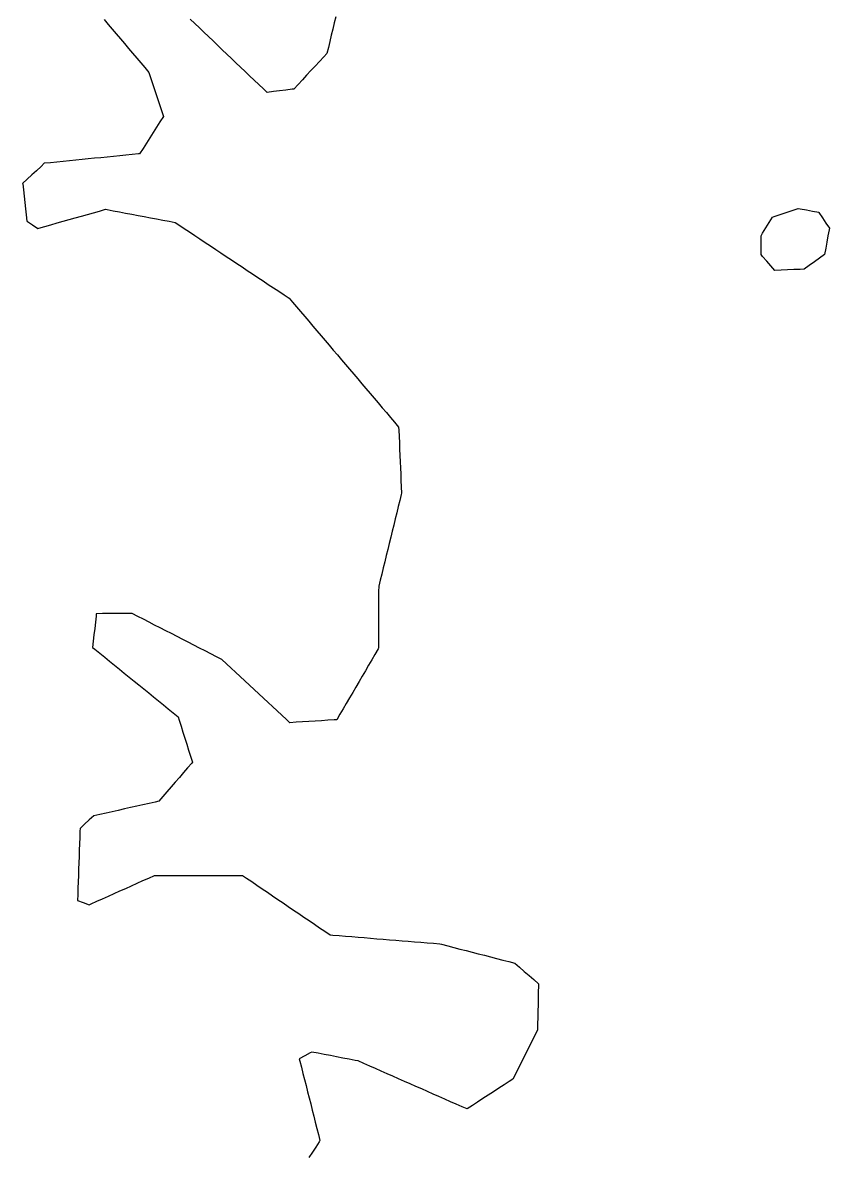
# Model space of a CAD drawing. Header units: millimetres. Extents: x 165 to 2352, y 1753 to 3323.
# Drawn here: x 991.4 to 1119.3, y 2604.8 to 2784.4 of the extents above; entities that cross this region are included whole.
import ezdxf

# ---------------------------------------------------------------- set-up
doc = ezdxf.new("R2010")
doc.units = ezdxf.units.MM
for name, color, linetype in [('ALL_HOLES', 1, 'Continuous'), ('ALL_ISLANDS', 7, 'Continuous'), ('OUTLINE_ISLAND_01', 7, 'Continuous'), ('OUTLINE_ISLAND_01_HOLE_61', 1, 'Continuous')]:
    doc.layers.add(name, color=color, linetype=linetype)

msp = doc.modelspace()

# ---------------------------------------------------------------- linework, layer by layer
at = {"layer": 'ALL_HOLES'}
msp.add_lwpolyline([(1108.4236, 2747.6276), (1108.4236, 2748.6276), (1108.4236, 2749.6276), (1108.4236, 2750.6276), (1108.6713, 2751.0303), (1109.1951, 2751.8821), (1109.719, 2752.7339), (1110.2429, 2753.5857), (1110.5313, 2753.6832), (1111.4785, 2754.0037), (1112.4258, 2754.3241), (1113.3731, 2754.6445), (1114.3204, 2754.9649), (1114.6246, 2754.9077), (1115.6074, 2754.7228), (1116.5901, 2754.5379), (1117.5729, 2754.3529), (1117.603, 2754.3071), (1118.1528, 2753.4718), (1118.7025, 2752.6364), (1119.2522, 2751.8011), (1119.2121, 2751.5783), (1119.0352, 2750.5941), (1118.8582, 2749.6099), (1118.6812, 2748.6257), (1118.5042, 2747.6415), (1117.7033, 2747.0666), (1116.8909, 2746.4836), (1116.0785, 2745.9005), (1115.2661, 2745.3174), (1114.6258, 2745.2886), (1113.6268, 2745.2437), (1112.6278, 2745.1988), (1111.6288, 2745.1539), (1110.6298, 2745.109), (1109.9858, 2745.8443), (1109.3268, 2746.5965), (1108.6679, 2747.3487)], close=True, dxfattribs=at)
at = {"layer": 'ALL_ISLANDS'}
for points in [[(1004.3015, 2784.9003), (1004.9485, 2784.1378), (1005.5955, 2783.3753), (1006.2425, 2782.6128), (1006.8895, 2781.8503), (1007.5365, 2781.0878), (1008.1835, 2780.3253), (1008.8305, 2779.5628), (1009.4775, 2778.8004), (1010.1245, 2778.0379), (1010.7715, 2777.2754), (1011.4185, 2776.5129), (1011.527, 2776.1845), (1011.8407, 2775.235), (1012.1545, 2774.2855), (1012.4682, 2773.336), (1012.7819, 2772.3865), (1013.0957, 2771.437), (1013.4094, 2770.4875), (1013.7231, 2769.5379), (1013.7033, 2769.507), (1013.165, 2768.6643), (1012.6266, 2767.8216), (1012.0882, 2766.9789), (1011.5498, 2766.1362), (1011.0114, 2765.2935), (1010.473, 2764.4508), (1009.9346, 2763.6081), (1009.7608, 2763.5908), (1008.7657, 2763.4915), (1007.7707, 2763.3923), (1006.7756, 2763.293), (1005.7805, 2763.1938), (1004.7855, 2763.0945), (1003.7904, 2762.9953), (1002.7953, 2762.896), (1001.8003, 2762.7968), (1000.8052, 2762.6975), (999.8102, 2762.5983), (998.8151, 2762.4991), (997.82, 2762.3998), (996.825, 2762.3006), (995.8299, 2762.2013), (994.8348, 2762.1021), (994.3204, 2761.6204), (993.5905, 2760.9369), (992.8605, 2760.2534), (992.1306, 2759.5699), (991.4006, 2758.8864), (991.4017, 2758.8768), (991.5154, 2757.8833), (991.6292, 2756.8898), (991.7429, 2755.8963), (991.8566, 2754.9028), (991.9703, 2753.9092), (992.084, 2752.9157), (992.1452, 2752.8761), (992.9843, 2752.332), (993.8233, 2751.788), (993.9625, 2751.8272), (994.9251, 2752.0983), (995.8876, 2752.3694), (996.8502, 2752.6405), (997.8127, 2752.9117), (998.7753, 2753.1828), (999.7378, 2753.4539), (1000.7004, 2753.725), (1001.6629, 2753.9961), (1002.6255, 2754.2672), (1003.588, 2754.5383), (1004.5506, 2754.8095), (1004.7773, 2754.7665), (1005.7599, 2754.5806), (1006.7424, 2754.3946), (1007.725, 2754.2087), (1008.7075, 2754.0227), (1009.6901, 2753.8368), (1010.6726, 2753.6508), (1011.6552, 2753.4649), (1012.6378, 2753.2789), (1013.6203, 2753.093), (1014.6029, 2752.907), (1015.5854, 2752.7211), (1016.1743, 2752.3293), (1017.0069, 2751.7754), (1017.8395, 2751.2215), (1018.6721, 2750.6676), (1019.5046, 2750.1137), (1020.3372, 2749.5598), (1021.1698, 2749.0059), (1022.0024, 2748.452), (1022.835, 2747.8981), (1023.6676, 2747.3442), (1024.5001, 2746.7903), (1025.3327, 2746.2363), (1026.1653, 2745.6824), (1026.9979, 2745.1285), (1027.8305, 2744.5746), (1028.663, 2744.0207), (1029.4956, 2743.4668), (1030.3282, 2742.9129), (1031.1608, 2742.359), (1031.9934, 2741.8051), (1032.8259, 2741.2512), (1033.6585, 2740.6973), (1034.1604, 2740.1065), (1034.8078, 2739.3443), (1035.4552, 2738.5822), (1036.1027, 2737.8201), (1036.7501, 2737.0579), (1037.3975, 2736.2958), (1038.0449, 2735.5336), (1038.6923, 2734.7715), (1039.3397, 2734.0094), (1039.9871, 2733.2472), (1040.6345, 2732.4851), (1041.2819, 2731.7229), (1041.9294, 2730.9608), (1042.5768, 2730.1987), (1043.2242, 2729.4365), (1043.8716, 2728.6744), (1044.519, 2727.9122), (1045.1664, 2727.1501), (1045.8138, 2726.388), (1046.4612, 2725.6258), (1047.1087, 2724.8637), (1047.7561, 2724.1015), (1048.4035, 2723.3394), (1049.0509, 2722.5773), (1049.6983, 2721.8151), (1050.3457, 2721.053), (1050.9931, 2720.2908), (1051.0149, 2719.7874), (1051.0582, 2718.7884), (1051.1015, 2717.7893), (1051.1447, 2716.7902), (1051.188, 2715.7912), (1051.2313, 2714.7921), (1051.2745, 2713.793), (1051.3178, 2712.794), (1051.361, 2711.7949), (1051.4043, 2710.7959), (1051.4476, 2709.7968), (1051.4006, 2709.6053), (1051.1622, 2708.6341), (1050.9238, 2707.6629), (1050.6853, 2706.6918), (1050.4469, 2705.7206), (1050.2085, 2704.7494), (1049.9701, 2703.7783), (1049.7317, 2702.8071), (1049.4933, 2701.836), (1049.2549, 2700.8648), (1049.0165, 2699.8936), (1048.7781, 2698.9225), (1048.5397, 2697.9513), (1048.3013, 2696.9801), (1048.0629, 2696.009), (1047.8245, 2695.0378), (1047.8215, 2694.1949), (1047.818, 2693.1949), (1047.8145, 2692.1949), (1047.8111, 2691.1949), (1047.8076, 2690.1949), (1047.8041, 2689.1949), (1047.8006, 2688.1949), (1047.7971, 2687.1949), (1047.7936, 2686.1949), (1047.7901, 2685.1949), (1047.7355, 2685.1013), (1047.2316, 2684.2376), (1046.7277, 2683.3738), (1046.2238, 2682.5101), (1045.7199, 2681.6463), (1045.2159, 2680.7826), (1044.712, 2679.9188), (1044.2081, 2679.0551), (1043.7042, 2678.1913), (1043.2003, 2677.3276), (1042.6964, 2676.4638), (1042.1924, 2675.6001), (1041.6885, 2674.7363), (1041.1846, 2673.8725), (1040.7496, 2673.8449), (1039.7516, 2673.7816), (1038.7536, 2673.7182), (1037.7556, 2673.6549), (1036.7576, 2673.5915), (1035.7596, 2673.5282), (1034.7616, 2673.4648), (1033.7636, 2673.4014), (1033.2173, 2673.9087), (1032.4845, 2674.5892), (1031.7517, 2675.2696), (1031.0189, 2675.9501), (1030.2861, 2676.6306), (1029.5534, 2677.311), (1028.8206, 2677.9915), (1028.0878, 2678.6719), (1027.355, 2679.3524), (1026.6222, 2680.0328), (1025.8894, 2680.7133), (1025.1566, 2681.3937), (1024.4238, 2682.0742), (1023.691, 2682.7546), (1022.9582, 2683.4351), (1022.1054, 2683.8722), (1021.2155, 2684.3283), (1020.3255, 2684.7844), (1019.4356, 2685.2405), (1018.5457, 2685.6966), (1017.6558, 2686.1527), (1016.7658, 2686.6088), (1015.8759, 2687.0649), (1014.986, 2687.521), (1014.096, 2687.9771), (1013.2061, 2688.4332), (1012.3162, 2688.8893), (1011.4263, 2689.3454), (1010.5363, 2689.8015), (1009.6464, 2690.2576), (1008.7565, 2690.7137), (1008.0644, 2690.7107), (1007.0644, 2690.7063), (1006.0645, 2690.7019), (1005.0645, 2690.6976), (1004.0645, 2690.6932), (1003.0645, 2690.6888), (1003.025, 2690.3198), (1002.9187, 2689.3255), (1002.8124, 2688.3312), (1002.706, 2687.3369), (1002.5997, 2686.3425), (1002.4934, 2685.3482), (1002.8471, 2685.0606), (1003.6229, 2684.4296), (1004.3987, 2683.7987), (1005.1745, 2683.1677), (1005.9504, 2682.5368), (1006.7262, 2681.9058), (1007.502, 2681.2749), (1008.2778, 2680.644), (1009.0537, 2680.013), (1009.8295, 2679.3821), (1010.6053, 2678.7511), (1011.3812, 2678.1202), (1012.157, 2677.4892), (1012.9328, 2676.8583), (1013.7086, 2676.2273), (1014.4845, 2675.5964), (1015.2603, 2674.9654), (1016.0361, 2674.3345), (1016.2048, 2673.7998), (1016.5056, 2672.8461), (1016.8064, 2671.8924), (1017.1072, 2670.9387), (1017.4079, 2669.985), (1017.7087, 2669.0314), (1018.0095, 2668.0777), (1018.3103, 2667.124), (1018.2002, 2666.9966), (1017.5458, 2666.2405), (1016.8914, 2665.4843), (1016.237, 2664.7282), (1015.5826, 2663.972), (1014.9282, 2663.2159), (1014.2738, 2662.4597), (1013.6194, 2661.7035), (1012.9651, 2660.9474), (1012.4122, 2660.8223), (1011.4368, 2660.6018), (1010.4615, 2660.3812), (1009.4861, 2660.1606), (1008.5107, 2659.94), (1007.5354, 2659.7195), (1006.56, 2659.4989), (1005.5846, 2659.2783), (1004.6092, 2659.0577), (1003.6339, 2658.8371), (1002.6585, 2658.6166), (1001.9634, 2657.9784), (1001.2268, 2657.302), (1000.4902, 2656.6257), (1000.4743, 2656.1775), (1000.4389, 2655.1781), (1000.4035, 2654.1787), (1000.368, 2653.1793), (1000.3326, 2652.18), (1000.2972, 2651.1806), (1000.2618, 2650.1812), (1000.2263, 2649.1819), (1000.1909, 2648.1825), (1000.1555, 2647.1831), (1000.1201, 2646.1837), (1000.0846, 2645.1844), (1001.0145, 2644.8678), (1001.9611, 2644.5455), (1002.2544, 2644.6769), (1003.167, 2645.0858), (1004.0796, 2645.4946), (1004.9922, 2645.9035), (1005.9048, 2646.3123), (1006.8174, 2646.7212), (1007.73, 2647.1301), (1008.6426, 2647.5389), (1009.5551, 2647.9478), (1010.4677, 2648.3567), (1011.3803, 2648.7655), (1012.2929, 2649.1744), (1013.2352, 2649.1759), (1014.2352, 2649.1776), (1015.2352, 2649.1793), (1016.2352, 2649.181), (1017.2352, 2649.1826), (1018.2352, 2649.1843), (1019.2352, 2649.186), (1020.2352, 2649.1876), (1021.2352, 2649.1893), (1022.2352, 2649.191), (1023.2351, 2649.1926), (1024.2351, 2649.1943), (1025.2351, 2649.196), (1026.2351, 2649.1976), (1026.8803, 2648.759), (1027.7073, 2648.1968), (1028.5343, 2647.6346), (1029.3613, 2647.0723), (1030.1882, 2646.5101), (1031.0152, 2645.9479), (1031.8422, 2645.3857), (1032.6692, 2644.8234), (1033.4962, 2644.2612), (1034.3232, 2643.699), (1035.1501, 2643.1367), (1035.9771, 2642.5745), (1036.8041, 2642.0123), (1037.6311, 2641.4501), (1038.4581, 2640.8878), (1039.2851, 2640.3256), (1040.112, 2639.7634), (1040.5636, 2639.7264), (1041.5602, 2639.6446), (1042.5569, 2639.5629), (1043.5535, 2639.4812), (1044.5502, 2639.3994), (1045.5468, 2639.3177), (1046.5435, 2639.236), (1047.5402, 2639.1543), (1048.5368, 2639.0725), (1049.5335, 2638.9908), (1050.5301, 2638.9091), (1051.5268, 2638.8273), (1052.5234, 2638.7456), (1053.5201, 2638.6639), (1054.5167, 2638.5822), (1055.5134, 2638.5004), (1056.51, 2638.4187), (1057.5067, 2638.337), (1057.8004, 2638.2613), (1058.7687, 2638.0116), (1059.7371, 2637.762), (1060.7054, 2637.5123), (1061.6738, 2637.2627), (1062.6421, 2637.013), (1063.6104, 2636.7634), (1064.5788, 2636.5138), (1065.5471, 2636.2641), (1066.5155, 2636.0145), (1067.4838, 2635.7648), (1068.4521, 2635.5152), (1069.4205, 2635.2655), (1070.1463, 2634.6305), (1070.8989, 2633.972), (1071.6515, 2633.3136), (1072.4041, 2632.6551), (1073.1566, 2631.9966), (1073.1489, 2631.6578), (1073.1262, 2630.658), (1073.1034, 2629.6583), (1073.0806, 2628.6585), (1073.0579, 2627.6588), (1073.0351, 2626.6591), (1073.0123, 2625.6593), (1072.9896, 2624.6596), (1072.685, 2624.0527), (1072.2365, 2623.1589), (1071.788, 2622.2651), (1071.3394, 2621.3714), (1070.8909, 2620.4776), (1070.4424, 2619.5838), (1069.9939, 2618.69), (1069.5454, 2617.7963), (1069.0968, 2616.9025), (1068.5322, 2616.5327), (1067.6957, 2615.9849), (1066.8591, 2615.437), (1066.0225, 2614.8892), (1065.1859, 2614.3413), (1064.3494, 2613.7935), (1063.5128, 2613.2456), (1062.6762, 2612.6978), (1061.8396, 2612.1499), (1061.0463, 2612.4995), (1060.1312, 2612.9028), (1059.2161, 2613.3061), (1058.301, 2613.7093), (1057.386, 2614.1126), (1056.4709, 2614.5159), (1055.5558, 2614.9192), (1054.6407, 2615.3224), (1053.7256, 2615.7257), (1052.8106, 2616.129), (1051.8955, 2616.5322), (1050.9804, 2616.9355), (1050.0653, 2617.3388), (1049.1502, 2617.7421), (1048.2352, 2618.1453), (1047.3201, 2618.5486), (1046.405, 2618.9519), (1045.4899, 2619.3551), (1044.5748, 2619.7584), (1044.1114, 2619.8481), (1043.1296, 2620.0382), (1042.1478, 2620.2283), (1041.1661, 2620.4184), (1040.1843, 2620.6084), (1039.2025, 2620.7985), (1038.2208, 2620.9886), (1037.239, 2621.1787), (1036.9916, 2621.0454), (1036.1111, 2620.5712), (1035.2307, 2620.0971), (1035.3244, 2619.728), (1035.5705, 2618.7587), (1035.8165, 2617.7895), (1036.0626, 2616.8202), (1036.3087, 2615.851), (1036.5548, 2614.8817), (1036.8008, 2613.9125), (1037.0469, 2612.9432), (1037.293, 2611.974), (1037.539, 2611.0047), (1037.7851, 2610.0355), (1038.0312, 2609.0662), (1038.2773, 2608.097), (1038.5233, 2607.1277), (1038.4062, 2606.9485), (1037.859, 2606.1115), (1037.3117, 2605.2746), (1036.7645, 2604.4376)], [(1041.0181, 2785.3333), (1040.7861, 2784.3606), (1040.5541, 2783.3879), (1040.3221, 2782.4151), (1040.0901, 2781.4424), (1039.8581, 2780.4697), (1039.6261, 2779.497), (1039.1472, 2778.9858), (1038.4635, 2778.256), (1037.7798, 2777.5262), (1037.0962, 2776.7965), (1036.4125, 2776.0667), (1035.7288, 2775.3369), (1035.0451, 2774.6071), (1034.3615, 2773.8773), (1034.1178, 2773.8467), (1033.1257, 2773.7219), (1032.1335, 2773.5972), (1031.1413, 2773.4724), (1030.1491, 2773.3477), (1029.5464, 2773.9212), (1028.822, 2774.6106), (1028.0977, 2775.3), (1027.3733, 2775.9895), (1026.6489, 2776.6789), (1025.9245, 2777.3683), (1025.2001, 2778.0577), (1024.4758, 2778.7471), (1023.7514, 2779.4365), (1023.027, 2780.1259), (1022.3026, 2780.8153), (1021.5783, 2781.5047), (1020.8539, 2782.1941), (1020.1295, 2782.8835), (1019.4051, 2783.5729), (1018.6807, 2784.2623), (1017.9564, 2784.9517)]]:
    msp.add_lwpolyline(points, dxfattribs=at)
at = {"layer": 'OUTLINE_ISLAND_01'}
for points in [[(1004.3015, 2784.9003), (1004.9485, 2784.1378), (1005.5955, 2783.3753), (1006.2425, 2782.6128), (1006.8895, 2781.8503), (1007.5365, 2781.0878), (1008.1835, 2780.3253), (1008.8305, 2779.5628), (1009.4775, 2778.8004), (1010.1245, 2778.0379), (1010.7715, 2777.2754), (1011.4185, 2776.5129), (1011.527, 2776.1845), (1011.8407, 2775.235), (1012.1545, 2774.2855), (1012.4682, 2773.336), (1012.7819, 2772.3865), (1013.0957, 2771.437), (1013.4094, 2770.4875), (1013.7231, 2769.5379), (1013.7033, 2769.507), (1013.165, 2768.6643), (1012.6266, 2767.8216), (1012.0882, 2766.9789), (1011.5498, 2766.1362), (1011.0114, 2765.2935), (1010.473, 2764.4508), (1009.9346, 2763.6081), (1009.7608, 2763.5908), (1008.7657, 2763.4915), (1007.7707, 2763.3923), (1006.7756, 2763.293), (1005.7805, 2763.1938), (1004.7855, 2763.0945), (1003.7904, 2762.9953), (1002.7953, 2762.896), (1001.8003, 2762.7968), (1000.8052, 2762.6975), (999.8102, 2762.5983), (998.8151, 2762.4991), (997.82, 2762.3998), (996.825, 2762.3006), (995.8299, 2762.2013), (994.8348, 2762.1021), (994.3204, 2761.6204), (993.5905, 2760.9369), (992.8605, 2760.2534), (992.1306, 2759.5699), (991.4006, 2758.8864), (991.4017, 2758.8768), (991.5154, 2757.8833), (991.6292, 2756.8898), (991.7429, 2755.8963), (991.8566, 2754.9028), (991.9703, 2753.9092), (992.084, 2752.9157), (992.1452, 2752.8761), (992.9843, 2752.332), (993.8233, 2751.788), (993.9625, 2751.8272), (994.9251, 2752.0983), (995.8876, 2752.3694), (996.8502, 2752.6405), (997.8127, 2752.9117), (998.7753, 2753.1828), (999.7378, 2753.4539), (1000.7004, 2753.725), (1001.6629, 2753.9961), (1002.6255, 2754.2672), (1003.588, 2754.5383), (1004.5506, 2754.8095), (1004.7773, 2754.7665), (1005.7599, 2754.5806), (1006.7424, 2754.3946), (1007.725, 2754.2087), (1008.7075, 2754.0227), (1009.6901, 2753.8368), (1010.6726, 2753.6508), (1011.6552, 2753.4649), (1012.6378, 2753.2789), (1013.6203, 2753.093), (1014.6029, 2752.907), (1015.5854, 2752.7211), (1016.1743, 2752.3293), (1017.0069, 2751.7754), (1017.8395, 2751.2215), (1018.6721, 2750.6676), (1019.5046, 2750.1137), (1020.3372, 2749.5598), (1021.1698, 2749.0059), (1022.0024, 2748.452), (1022.835, 2747.8981), (1023.6676, 2747.3442), (1024.5001, 2746.7903), (1025.3327, 2746.2363), (1026.1653, 2745.6824), (1026.9979, 2745.1285), (1027.8305, 2744.5746), (1028.663, 2744.0207), (1029.4956, 2743.4668), (1030.3282, 2742.9129), (1031.1608, 2742.359), (1031.9934, 2741.8051), (1032.8259, 2741.2512), (1033.6585, 2740.6973), (1034.1604, 2740.1065), (1034.8078, 2739.3443), (1035.4552, 2738.5822), (1036.1027, 2737.8201), (1036.7501, 2737.0579), (1037.3975, 2736.2958), (1038.0449, 2735.5336), (1038.6923, 2734.7715), (1039.3397, 2734.0094), (1039.9871, 2733.2472), (1040.6345, 2732.4851), (1041.2819, 2731.7229), (1041.9294, 2730.9608), (1042.5768, 2730.1987), (1043.2242, 2729.4365), (1043.8716, 2728.6744), (1044.519, 2727.9122), (1045.1664, 2727.1501), (1045.8138, 2726.388), (1046.4612, 2725.6258), (1047.1087, 2724.8637), (1047.7561, 2724.1015), (1048.4035, 2723.3394), (1049.0509, 2722.5773), (1049.6983, 2721.8151), (1050.3457, 2721.053), (1050.9931, 2720.2908), (1051.0149, 2719.7874), (1051.0582, 2718.7884), (1051.1015, 2717.7893), (1051.1447, 2716.7902), (1051.188, 2715.7912), (1051.2313, 2714.7921), (1051.2745, 2713.793), (1051.3178, 2712.794), (1051.361, 2711.7949), (1051.4043, 2710.7959), (1051.4476, 2709.7968), (1051.4006, 2709.6053), (1051.1622, 2708.6341), (1050.9238, 2707.6629), (1050.6853, 2706.6918), (1050.4469, 2705.7206), (1050.2085, 2704.7494), (1049.9701, 2703.7783), (1049.7317, 2702.8071), (1049.4933, 2701.836), (1049.2549, 2700.8648), (1049.0165, 2699.8936), (1048.7781, 2698.9225), (1048.5397, 2697.9513), (1048.3013, 2696.9801), (1048.0629, 2696.009), (1047.8245, 2695.0378), (1047.8215, 2694.1949), (1047.818, 2693.1949), (1047.8145, 2692.1949), (1047.8111, 2691.1949), (1047.8076, 2690.1949), (1047.8041, 2689.1949), (1047.8006, 2688.1949), (1047.7971, 2687.1949), (1047.7936, 2686.1949), (1047.7901, 2685.1949), (1047.7355, 2685.1013), (1047.2316, 2684.2376), (1046.7277, 2683.3738), (1046.2238, 2682.5101), (1045.7199, 2681.6463), (1045.2159, 2680.7826), (1044.712, 2679.9188), (1044.2081, 2679.0551), (1043.7042, 2678.1913), (1043.2003, 2677.3276), (1042.6964, 2676.4638), (1042.1924, 2675.6001), (1041.6885, 2674.7363), (1041.1846, 2673.8725), (1040.7496, 2673.8449), (1039.7516, 2673.7816), (1038.7536, 2673.7182), (1037.7556, 2673.6549), (1036.7576, 2673.5915), (1035.7596, 2673.5282), (1034.7616, 2673.4648), (1033.7636, 2673.4014), (1033.2173, 2673.9087), (1032.4845, 2674.5892), (1031.7517, 2675.2696), (1031.0189, 2675.9501), (1030.2861, 2676.6306), (1029.5534, 2677.311), (1028.8206, 2677.9915), (1028.0878, 2678.6719), (1027.355, 2679.3524), (1026.6222, 2680.0328), (1025.8894, 2680.7133), (1025.1566, 2681.3937), (1024.4238, 2682.0742), (1023.691, 2682.7546), (1022.9582, 2683.4351), (1022.1054, 2683.8722), (1021.2155, 2684.3283), (1020.3255, 2684.7844), (1019.4356, 2685.2405), (1018.5457, 2685.6966), (1017.6558, 2686.1527), (1016.7658, 2686.6088), (1015.8759, 2687.0649), (1014.986, 2687.521), (1014.096, 2687.9771), (1013.2061, 2688.4332), (1012.3162, 2688.8893), (1011.4263, 2689.3454), (1010.5363, 2689.8015), (1009.6464, 2690.2576), (1008.7565, 2690.7137), (1008.0644, 2690.7107), (1007.0644, 2690.7063), (1006.0645, 2690.7019), (1005.0645, 2690.6976), (1004.0645, 2690.6932), (1003.0645, 2690.6888), (1003.025, 2690.3198), (1002.9187, 2689.3255), (1002.8124, 2688.3312), (1002.706, 2687.3369), (1002.5997, 2686.3425), (1002.4934, 2685.3482), (1002.8471, 2685.0606), (1003.6229, 2684.4296), (1004.3987, 2683.7987), (1005.1745, 2683.1677), (1005.9504, 2682.5368), (1006.7262, 2681.9058), (1007.502, 2681.2749), (1008.2778, 2680.644), (1009.0537, 2680.013), (1009.8295, 2679.3821), (1010.6053, 2678.7511), (1011.3812, 2678.1202), (1012.157, 2677.4892), (1012.9328, 2676.8583), (1013.7086, 2676.2273), (1014.4845, 2675.5964), (1015.2603, 2674.9654), (1016.0361, 2674.3345), (1016.2048, 2673.7998), (1016.5056, 2672.8461), (1016.8064, 2671.8924), (1017.1072, 2670.9387), (1017.4079, 2669.985), (1017.7087, 2669.0314), (1018.0095, 2668.0777), (1018.3103, 2667.124), (1018.2002, 2666.9966), (1017.5458, 2666.2405), (1016.8914, 2665.4843), (1016.237, 2664.7282), (1015.5826, 2663.972), (1014.9282, 2663.2159), (1014.2738, 2662.4597), (1013.6194, 2661.7035), (1012.9651, 2660.9474), (1012.4122, 2660.8223), (1011.4368, 2660.6018), (1010.4615, 2660.3812), (1009.4861, 2660.1606), (1008.5107, 2659.94), (1007.5354, 2659.7195), (1006.56, 2659.4989), (1005.5846, 2659.2783), (1004.6092, 2659.0577), (1003.6339, 2658.8371), (1002.6585, 2658.6166), (1001.9634, 2657.9784), (1001.2268, 2657.302), (1000.4902, 2656.6257), (1000.4743, 2656.1775), (1000.4389, 2655.1781), (1000.4035, 2654.1787), (1000.368, 2653.1793), (1000.3326, 2652.18), (1000.2972, 2651.1806), (1000.2618, 2650.1812), (1000.2263, 2649.1819), (1000.1909, 2648.1825), (1000.1555, 2647.1831), (1000.1201, 2646.1837), (1000.0846, 2645.1844), (1001.0145, 2644.8678), (1001.9611, 2644.5455), (1002.2544, 2644.6769), (1003.167, 2645.0858), (1004.0796, 2645.4946), (1004.9922, 2645.9035), (1005.9048, 2646.3123), (1006.8174, 2646.7212), (1007.73, 2647.1301), (1008.6426, 2647.5389), (1009.5551, 2647.9478), (1010.4677, 2648.3567), (1011.3803, 2648.7655), (1012.2929, 2649.1744), (1013.2352, 2649.1759), (1014.2352, 2649.1776), (1015.2352, 2649.1793), (1016.2352, 2649.181), (1017.2352, 2649.1826), (1018.2352, 2649.1843), (1019.2352, 2649.186), (1020.2352, 2649.1876), (1021.2352, 2649.1893), (1022.2352, 2649.191), (1023.2351, 2649.1926), (1024.2351, 2649.1943), (1025.2351, 2649.196), (1026.2351, 2649.1976), (1026.8803, 2648.759), (1027.7073, 2648.1968), (1028.5343, 2647.6346), (1029.3613, 2647.0723), (1030.1882, 2646.5101), (1031.0152, 2645.9479), (1031.8422, 2645.3857), (1032.6692, 2644.8234), (1033.4962, 2644.2612), (1034.3232, 2643.699), (1035.1501, 2643.1367), (1035.9771, 2642.5745), (1036.8041, 2642.0123), (1037.6311, 2641.4501), (1038.4581, 2640.8878), (1039.2851, 2640.3256), (1040.112, 2639.7634), (1040.5636, 2639.7264), (1041.5602, 2639.6446), (1042.5569, 2639.5629), (1043.5535, 2639.4812), (1044.5502, 2639.3994), (1045.5468, 2639.3177), (1046.5435, 2639.236), (1047.5402, 2639.1543), (1048.5368, 2639.0725), (1049.5335, 2638.9908), (1050.5301, 2638.9091), (1051.5268, 2638.8273), (1052.5234, 2638.7456), (1053.5201, 2638.6639), (1054.5167, 2638.5822), (1055.5134, 2638.5004), (1056.51, 2638.4187), (1057.5067, 2638.337), (1057.8004, 2638.2613), (1058.7687, 2638.0116), (1059.7371, 2637.762), (1060.7054, 2637.5123), (1061.6738, 2637.2627), (1062.6421, 2637.013), (1063.6104, 2636.7634), (1064.5788, 2636.5138), (1065.5471, 2636.2641), (1066.5155, 2636.0145), (1067.4838, 2635.7648), (1068.4521, 2635.5152), (1069.4205, 2635.2655), (1070.1463, 2634.6305), (1070.8989, 2633.972), (1071.6515, 2633.3136), (1072.4041, 2632.6551), (1073.1566, 2631.9966), (1073.1489, 2631.6578), (1073.1262, 2630.658), (1073.1034, 2629.6583), (1073.0806, 2628.6585), (1073.0579, 2627.6588), (1073.0351, 2626.6591), (1073.0123, 2625.6593), (1072.9896, 2624.6596), (1072.685, 2624.0527), (1072.2365, 2623.1589), (1071.788, 2622.2651), (1071.3394, 2621.3714), (1070.8909, 2620.4776), (1070.4424, 2619.5838), (1069.9939, 2618.69), (1069.5454, 2617.7963), (1069.0968, 2616.9025), (1068.5322, 2616.5327), (1067.6957, 2615.9849), (1066.8591, 2615.437), (1066.0225, 2614.8892), (1065.1859, 2614.3413), (1064.3494, 2613.7935), (1063.5128, 2613.2456), (1062.6762, 2612.6978), (1061.8396, 2612.1499), (1061.0463, 2612.4995), (1060.1312, 2612.9028), (1059.2161, 2613.3061), (1058.301, 2613.7093), (1057.386, 2614.1126), (1056.4709, 2614.5159), (1055.5558, 2614.9192), (1054.6407, 2615.3224), (1053.7256, 2615.7257), (1052.8106, 2616.129), (1051.8955, 2616.5322), (1050.9804, 2616.9355), (1050.0653, 2617.3388), (1049.1502, 2617.7421), (1048.2352, 2618.1453), (1047.3201, 2618.5486), (1046.405, 2618.9519), (1045.4899, 2619.3551), (1044.5748, 2619.7584), (1044.1114, 2619.8481), (1043.1296, 2620.0382), (1042.1478, 2620.2283), (1041.1661, 2620.4184), (1040.1843, 2620.6084), (1039.2025, 2620.7985), (1038.2208, 2620.9886), (1037.239, 2621.1787), (1036.9916, 2621.0454), (1036.1111, 2620.5712), (1035.2307, 2620.0971), (1035.3244, 2619.728), (1035.5705, 2618.7587), (1035.8165, 2617.7895), (1036.0626, 2616.8202), (1036.3087, 2615.851), (1036.5548, 2614.8817), (1036.8008, 2613.9125), (1037.0469, 2612.9432), (1037.293, 2611.974), (1037.539, 2611.0047), (1037.7851, 2610.0355), (1038.0312, 2609.0662), (1038.2773, 2608.097), (1038.5233, 2607.1277), (1038.4062, 2606.9485), (1037.859, 2606.1115), (1037.3117, 2605.2746), (1036.7645, 2604.4376)], [(1041.0181, 2785.3333), (1040.7861, 2784.3606), (1040.5541, 2783.3879), (1040.3221, 2782.4151), (1040.0901, 2781.4424), (1039.8581, 2780.4697), (1039.6261, 2779.497), (1039.1472, 2778.9858), (1038.4635, 2778.256), (1037.7798, 2777.5262), (1037.0962, 2776.7965), (1036.4125, 2776.0667), (1035.7288, 2775.3369), (1035.0451, 2774.6071), (1034.3615, 2773.8773), (1034.1178, 2773.8467), (1033.1257, 2773.7219), (1032.1335, 2773.5972), (1031.1413, 2773.4724), (1030.1491, 2773.3477), (1029.5464, 2773.9212), (1028.822, 2774.6106), (1028.0977, 2775.3), (1027.3733, 2775.9895), (1026.6489, 2776.6789), (1025.9245, 2777.3683), (1025.2001, 2778.0577), (1024.4758, 2778.7471), (1023.7514, 2779.4365), (1023.027, 2780.1259), (1022.3026, 2780.8153), (1021.5783, 2781.5047), (1020.8539, 2782.1941), (1020.1295, 2782.8835), (1019.4051, 2783.5729), (1018.6807, 2784.2623), (1017.9564, 2784.9517)]]:
    msp.add_lwpolyline(points, dxfattribs=at)
at = {"layer": 'OUTLINE_ISLAND_01_HOLE_61'}
msp.add_lwpolyline([(1108.4236, 2747.6276), (1108.4236, 2748.6276), (1108.4236, 2749.6276), (1108.4236, 2750.6276), (1108.6713, 2751.0303), (1109.1951, 2751.8821), (1109.719, 2752.7339), (1110.2429, 2753.5857), (1110.5313, 2753.6832), (1111.4785, 2754.0037), (1112.4258, 2754.3241), (1113.3731, 2754.6445), (1114.3204, 2754.9649), (1114.6246, 2754.9077), (1115.6074, 2754.7228), (1116.5901, 2754.5379), (1117.5729, 2754.3529), (1117.603, 2754.3071), (1118.1528, 2753.4718), (1118.7025, 2752.6364), (1119.2522, 2751.8011), (1119.2121, 2751.5783), (1119.0352, 2750.5941), (1118.8582, 2749.6099), (1118.6812, 2748.6257), (1118.5042, 2747.6415), (1117.7033, 2747.0666), (1116.8909, 2746.4836), (1116.0785, 2745.9005), (1115.2661, 2745.3174), (1114.6258, 2745.2886), (1113.6268, 2745.2437), (1112.6278, 2745.1988), (1111.6288, 2745.1539), (1110.6298, 2745.109), (1109.9858, 2745.8443), (1109.3268, 2746.5965), (1108.6679, 2747.3487)], close=True, dxfattribs=at)

doc.saveas('drawing.dxf')
